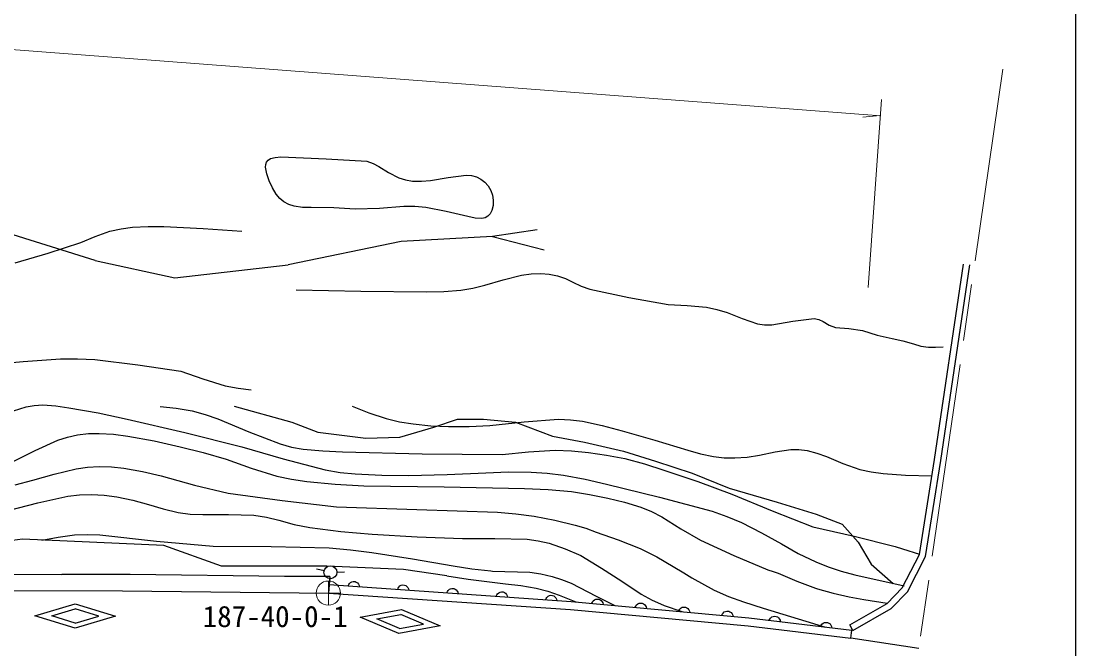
# Model space of a CAD drawing. Units: millimetres, scale not verified. Extents: x 40000 to 680000, y 20000 to 380000.
# Drawn here: x 513622 to 579000, y 279122 to 318020 of the extents above; entities that cross this region are included whole.
import ezdxf
from ezdxf.enums import TextEntityAlignment as Align

# ---------------------------------------------------------------- set-up
doc = ezdxf.new("R2010")
doc.units = ezdxf.units.MM
doc.header["$LTSCALE"] = 1000
doc.linetypes.add('CHAIN', pattern=[18.5, 12, -1.5, 3.5, -1.5])
for name, color, linetype, lineweight in [('M-BGD', 7, 'Continuous', 25), ('M-BMK', 2, 'CHAIN', 13), ('M-BMK-SRVR', 3, 'Continuous', 25), ('M-STR-HTXT', 7, 'Continuous', 13), ('M-STR-STRC', 7, 'Continuous', 25), ('M-TTL-BSND', 7, 'Continuous', 25)]:
    doc.layers.add(name, color=color, linetype=linetype, lineweight=lineweight)
doc.styles.add('ＭＳ ゴシック', font='')
doc.styles.get('ＭＳ ゴシック').set_extended_font_data('MS Gothic')

msp = doc.modelspace()

# ---------------------------------------------------------------- linework, layer by layer
at = {"layer": 'M-BGD'}
for p, q in [((528785, 309140), (528826, 309280)), ((528826, 309280), (528925, 309409)), ((528925, 309409), (529078, 309503)), ((529078, 309503), (529364, 309577)), ((529364, 309577), (529720, 309601)), ((529720, 309601), (532538, 309492)), ((532538, 309492), (535059, 309338)), ((535059, 309338), (535437, 309207)), ((528779, 308976), (528785, 309140)), ((528855, 308559), (528779, 308976)), ((535437, 309207), (535797, 309018)), ((535797, 309018), (536403, 308637)), ((536403, 308637), (537033, 308310)), ((529001, 308125), (528855, 308559)), ((529195, 307683), (529001, 308125)), ((537033, 308310), (537453, 308181)), ((537453, 308181), (537889, 308111)), ((537889, 308111), (538444, 308097)), ((538444, 308097), (539000, 308144)), ((539000, 308144), (540092, 308339)), ((540092, 308339), (541213, 308477)), ((541213, 308477), (541529, 308454)), ((541529, 308454), (541848, 308369)), ((541848, 308369), (542119, 308236)), ((542119, 308236), (542371, 308042)), ((542371, 308042), (542578, 307807)), ((529430, 307296), (529195, 307683)), ((529656, 307029), (529430, 307296)), ((542578, 307807), (542739, 307531)), ((542739, 307531), (542839, 307241)), ((529916, 306815), (529656, 307029)), ((530219, 306656), (529916, 306815)), ((530543, 306555), (530219, 306656)), ((542839, 307241), (542886, 306916)), ((542886, 306916), (542874, 306599)), ((531066, 306481), (530543, 306555)), ((531604, 306468), (531066, 306481)), ((533003, 306449), (531604, 306468)), ((534337, 306371), (533003, 306449)), ((535837, 306419), (534337, 306371)), ((537349, 306529), (535837, 306419)), ((538035, 306525), (537349, 306529)), ((538710, 306461), (538035, 306525)), ((539964, 306225), (538710, 306461)), ((541315, 305906), (539964, 306225)), ((542700, 306089), (542554, 305925)), ((542801, 306294), (542700, 306089)), ((542874, 306599), (542801, 306294)), ((541761, 305814), (541315, 305906)), ((542174, 305788), (541761, 305814)), ((542383, 305831), (542174, 305788)), ((542554, 305925), (542383, 305831)), ((518214, 303197), (512471, 304979)), ((517322, 304307), (518219, 304681)), ((518219, 304681), (519131, 304996)), ((519131, 304996), (519817, 305149)), ((519817, 305149), (520519, 305244)), ((520519, 305244), (521492, 305299)), ((521492, 305299), (522474, 305293)), ((522474, 305293), (524906, 305175)), ((524906, 305175), (527307, 305005)), ((542843, 304668), (537187, 304370)), ((545600, 305091), (542843, 304668)), ((542843, 304668), (546046, 303850)), ((515298, 303642), (517322, 304307)), ((537187, 304370), (530173, 302913)), ((513259, 303038), (515298, 303642)), ((518214, 303197), (523150, 302113)), ((523150, 302113), (530173, 302913)), ((570234, 290866), (572032, 302965)), ((570629, 290804), (572430, 302920)), ((543496, 301993), (544644, 302279)), ((544644, 302279), (545240, 302357)), ((545240, 302357), (545840, 302375)), ((545840, 302375), (546355, 302334)), ((546355, 302334), (546866, 302233)), ((546866, 302233), (547356, 302066)), ((547356, 302066), (547822, 301844)), ((540883, 301356), (541629, 301473)), ((541629, 301473), (542371, 301651)), ((542371, 301651), (543496, 301993)), ((547822, 301844), (548333, 301601)), ((548333, 301601), (548869, 301413)), ((548869, 301413), (551296, 300903)), ((530667, 301376), (534689, 301280)), ((534689, 301280), (538743, 301243)), ((538743, 301243), (539818, 301269)), ((539818, 301269), (540883, 301356)), ((551296, 300903), (553718, 300456)), ((553718, 300456), (554907, 300401)), ((554907, 300401), (556098, 300286)), ((556098, 300286), (556742, 300159)), ((556742, 300159), (557385, 299969)), ((557385, 299969), (558324, 299586)), ((558324, 299586), (559263, 299267)), ((561461, 299428), (562786, 299584)), ((562786, 299584), (563069, 299524)), ((563069, 299524), (563344, 299401)), ((559263, 299267), (559695, 299208)), ((559695, 299208), (560144, 299208)), ((560144, 299208), (561461, 299428)), ((563344, 299401), (563707, 299189)), ((563707, 299189), (564090, 299037)), ((564090, 299037), (564935, 298970)), ((564935, 298970), (565774, 298841)), ((565774, 298841), (566683, 298567)), ((566683, 298567), (567605, 298354)), ((567605, 298354), (568270, 298215)), ((568270, 298215), (568933, 298015)), ((568933, 298015), (569394, 297885)), ((569394, 297885), (569861, 297814)), ((569861, 297814), (570307, 297810)), ((570307, 297810), (570766, 297837)), ((511453, 296711), (513757, 296933)), ((513757, 296933), (516064, 297096)), ((516064, 297096), (517120, 297101)), ((517120, 297101), (518184, 297046)), ((518184, 297046), (520862, 296720)), ((520862, 296720), (523528, 296334)), ((523528, 296334), (524893, 295845)), ((524893, 295845), (526275, 295414)), ((526275, 295414), (527071, 295275)), ((527071, 295275), (527877, 295176)), ((513931, 294130), (514437, 294212)), ((514437, 294212), (514962, 294236)), ((514962, 294236), (515765, 294183)), ((512765, 293754), (513931, 294130)), ((515765, 294183), (516579, 294068)), ((516579, 294068), (518397, 293743)), ((518397, 293743), (520200, 293359)), ((522246, 294146), (523241, 294036)), ((523241, 294036), (524225, 293867)), ((524225, 293867), (525031, 293648)), ((525031, 293648), (525823, 293371)), ((526819, 294158), (530408, 293168)), ((534138, 294162), (535182, 293752)), ((535182, 293752), (536243, 293401)), ((520200, 293359), (523763, 292531)), ((525823, 293371), (527739, 292566)), ((530408, 293168), (532017, 292549)), ((536243, 293401), (537076, 293201)), ((537076, 293201), (537924, 293060)), ((537924, 293060), (539011, 292951)), ((539011, 292951), (540112, 292901)), ((539195, 292859), (540680, 293354)), ((540112, 292901), (541391, 292902)), ((540680, 293354), (542289, 293354)), ((541391, 292902), (542678, 292963)), ((542289, 293354), (544269, 293168)), ((542678, 292963), (544800, 293191)), ((544269, 293168), (546559, 292302)), ((544800, 293191), (546926, 293359)), ((546926, 293359), (547669, 293321)), ((547669, 293321), (548419, 293222)), ((548419, 293222), (549645, 292961)), ((549645, 292961), (550868, 292638)), ((515903, 292062), (516503, 292250)), ((516503, 292250), (517122, 292381)), ((517122, 292381), (517789, 292458)), ((517789, 292458), (518458, 292474)), ((518458, 292474), (519344, 292418)), ((519344, 292418), (520237, 292300)), ((520237, 292300), (521860, 292005)), ((523763, 292531), (527307, 291646)), ((527739, 292566), (529677, 291819)), ((532017, 292549), (534987, 292178)), ((537091, 292240), (539195, 292859)), ((546559, 292302), (548539, 291931)), ((550868, 292638), (552904, 292065)), ((514491, 291414), (515903, 292062)), ((521860, 292005), (523475, 291650)), ((523475, 291650), (524910, 291297)), ((527307, 291646), (529874, 290906)), ((529677, 291819), (530379, 291631)), ((530379, 291631), (531103, 291501)), ((534987, 292178), (537091, 292240)), ((548539, 291931), (550953, 291374)), ((552904, 292065), (554945, 291428)), ((513092, 290705), (514491, 291414)), ((524910, 291297), (526327, 290887)), ((531103, 291501), (532316, 291387)), ((532316, 291387), (533547, 291332)), ((533547, 291332), (538488, 291216)), ((538488, 291216), (543442, 291161)), ((543442, 291161), (545072, 291328)), ((545072, 291328), (546715, 291436)), ((546715, 291436), (547744, 291393)), ((547744, 291393), (548781, 291289)), ((548781, 291289), (549910, 291132)), ((549910, 291132), (551037, 290914)), ((550953, 291374), (552933, 290755)), ((554945, 291428), (555736, 291201)), ((555736, 291201), (556535, 291035)), ((556535, 291035), (557195, 290963)), ((557195, 290963), (557870, 290951)), ((557870, 290951), (558628, 291007)), ((558628, 291007), (559387, 291124)), ((559387, 291124), (560356, 291326)), ((560356, 291326), (561330, 291468)), ((561330, 291468), (561834, 291467)), ((561834, 291467), (562339, 291405)), ((562339, 291405), (562947, 291258)), ((562947, 291258), (563542, 291052)), ((563542, 291052), (564564, 290618)), ((517032, 290273), (517744, 290378)), ((517744, 290378), (518459, 290423)), ((518459, 290423), (519226, 290401)), ((519226, 290401), (519992, 290318)), ((519992, 290318), (521146, 290114)), ((526327, 290887), (527888, 290327)), ((527888, 290327), (529472, 289821)), ((529874, 290906), (532465, 290222)), ((551037, 290914), (552251, 290588)), ((552251, 290588), (553450, 290205)), ((552933, 290755), (555222, 290012)), ((564564, 290618), (565599, 290245)), ((569301, 284966), (570234, 290866)), ((569686, 284840), (570629, 290804)), ((514347, 289574), (515675, 289951)), ((515675, 289951), (517032, 290273)), ((521146, 290114), (522294, 289849)), ((522294, 289849), (524370, 289276)), ((529472, 289821), (530391, 289633)), ((530391, 289633), (531333, 289501)), ((532465, 290222), (533389, 290061)), ((533389, 290061), (534330, 289959)), ((534330, 289959), (535977, 289885)), ((535977, 289885), (537637, 289870)), ((537637, 289870), (540025, 289920)), ((540025, 289920), (542427, 290031)), ((542427, 290031), (543828, 290083)), ((543828, 290083), (545227, 290075)), ((545227, 290075), (546233, 290010)), ((546233, 290010), (547243, 289884)), ((547243, 289884), (548582, 289640)), ((548582, 289640), (549915, 289335)), ((553450, 290205), (555569, 289489)), ((555222, 290012), (557512, 289084)), ((565599, 290245), (566319, 290087)), ((566319, 290087), (567064, 289985)), ((567064, 289985), (568433, 289893)), ((568433, 289893), (570074, 289855)), ((513248, 289279), (514347, 289574)), ((524370, 289276), (526458, 288762)), ((531333, 289501), (533097, 289332)), ((533097, 289332), (534860, 289223)), ((534860, 289223), (539840, 289163)), ((539840, 289163), (544833, 289069)), ((544833, 289069), (546289, 289001)), ((546289, 289001), (547740, 288872)), ((549915, 289335), (553191, 288522)), ((555569, 289489), (557674, 288715)), ((557512, 289084), (560482, 288218)), ((514652, 288170), (516512, 288586)), ((516512, 288586), (517245, 288666)), ((517245, 288666), (517984, 288686)), ((517984, 288686), (518773, 288642)), ((518773, 288642), (519558, 288537)), ((519558, 288537), (520547, 288331)), ((520547, 288331), (521520, 288067)), ((526458, 288762), (529809, 288317)), ((547740, 288872), (548862, 288698)), ((548862, 288698), (549987, 288463)), ((549987, 288463), (551013, 288210)), ((553191, 288522), (556461, 287647)), ((557674, 288715), (560167, 287668)), ((512816, 287698), (514652, 288170)), ((521520, 288067), (522430, 287791)), ((522430, 287791), (523350, 287575)), ((529809, 288317), (533171, 287932)), ((533171, 287932), (538150, 287750)), ((538150, 287750), (543147, 287588)), ((551013, 288210), (552032, 287896)), ((552032, 287896), (552701, 287632)), ((560167, 287668), (562685, 286676)), ((560482, 288218), (562910, 287475)), ((523350, 287575), (524110, 287479)), ((524110, 287479), (524889, 287441)), ((524889, 287441), (526479, 287459)), ((526479, 287459), (528052, 287416)), ((528052, 287416), (528827, 287283)), ((528827, 287283), (529604, 287088)), ((529604, 287088), (530556, 286837)), ((543147, 287588), (544282, 287495)), ((544282, 287495), (545420, 287340)), ((545420, 287340), (546696, 287092)), ((546696, 287092), (547961, 286785)), ((552701, 287632), (553343, 287314)), ((553343, 287314), (554518, 286561)), ((556461, 287647), (557374, 287327)), ((557374, 287327), (558273, 286947)), ((562910, 287475), (564519, 286856)), ((530556, 286837), (531515, 286645)), ((531515, 286645), (533435, 286406)), ((533435, 286406), (535373, 286225)), ((547961, 286785), (548625, 286602)), ((548625, 286602), (549260, 286364)), ((549260, 286364), (550634, 285884)), ((554518, 286561), (555731, 285855)), ((558273, 286947), (559516, 286315)), ((562685, 286676), (565251, 286100)), ((564519, 286856), (565510, 285742)), ((513706, 285916), (505301, 284840)), ((522470, 285525), (513706, 285916)), ((514916, 285857), (515918, 286052)), ((515918, 286052), (516924, 286186)), ((516924, 286186), (517708, 286214)), ((517708, 286214), (518495, 286181)), ((518495, 286181), (522014, 285802)), ((522014, 285802), (525529, 285485)), ((535373, 286225), (538174, 286062)), ((538174, 286062), (540978, 285959)), ((540978, 285959), (542986, 285966)), ((542986, 285966), (544989, 285913)), ((544989, 285913), (545677, 285826)), ((545677, 285826), (546352, 285680)), ((550634, 285884), (551994, 285345)), ((555731, 285855), (557805, 284909)), ((559516, 286315), (560743, 285623)), ((565251, 286100), (567790, 285468)), ((565510, 285742), (566314, 284381)), ((526048, 284240), (522470, 285525)), ((525529, 285485), (529113, 285462)), ((529113, 285462), (532708, 285379)), ((532708, 285379), (534041, 285264)), ((534041, 285264), (535366, 285090)), ((535366, 285090), (537885, 284708)), ((546352, 285680), (547338, 285324)), ((547338, 285324), (548306, 284909)), ((551994, 285345), (553024, 284816)), ((560743, 285623), (561793, 285039)), ((567790, 285468), (568257, 285323)), ((568257, 285323), (569313, 284989)), ((537885, 284708), (540395, 284267)), ((548306, 284909), (549592, 284132)), ((553024, 284816), (554035, 284229)), ((557805, 284909), (559910, 284015)), ((561793, 285039), (562878, 284507)), ((562878, 284507), (563645, 284198)), ((568233, 282901), (569301, 284966)), ((568561, 282665), (569686, 284840)), ((510379, 283773), (516155, 283739)), ((532579, 284240), (526048, 284240)), ((532428, 283953), (531940, 284063)), ((537329, 284040), (532579, 284240)), ((533168, 283886), (533668, 283905)), ((540007, 283646), (537329, 284040)), ((540395, 284267), (541560, 284080)), ((541560, 284080), (542728, 283954)), ((542728, 283954), (542838, 283947)), ((542838, 283947), (545148, 283872)), ((545148, 283872), (545843, 283774)), ((545843, 283774), (546529, 283617)), ((549592, 284132), (550855, 283310)), ((554035, 284229), (554690, 283830)), ((554690, 283830), (555188, 283523)), ((559910, 284015), (560231, 283912)), ((560231, 283912), (560553, 283814)), ((560553, 283814), (561699, 283318)), ((563645, 284198), (564445, 283942)), ((564445, 283942), (565307, 283717)), ((566314, 284381), (567680, 283175)), ((520381, 283727), (516155, 283739)), ((529940, 283610), (520381, 283727)), ((532761, 283598), (529940, 283610)), ((532761, 283598), (532665, 282578)), ((532715, 283108), (532715, 283118)), ((532715, 283108), (547706, 282069)), ((533895, 283026), (533929, 283104)), ((533929, 283104), (533976, 283169)), ((533976, 283169), (534047, 283241)), ((534047, 283241), (534127, 283278)), ((534127, 283278), (534211, 283297)), ((534211, 283297), (534319, 283289)), ((534319, 283289), (534399, 283259)), ((534399, 283259), (534473, 283212)), ((534473, 283212), (534536, 283130)), ((534536, 283130), (534573, 283059)), ((540007, 283646), (541331, 283445)), ((541331, 283445), (543641, 283144)), ((543641, 283144), (544596, 283047)), ((546529, 283617), (547123, 283429)), ((547123, 283429), (547709, 283194)), ((547709, 283194), (549266, 282390)), ((550855, 283310), (552054, 282516)), ((555188, 283523), (556574, 282767)), ((561699, 283318), (562864, 282879)), ((565307, 283717), (568350, 283022)), ((489018, 282776), (519907, 282720)), ((519907, 282720), (532665, 282578)), ((532665, 282578), (547666, 281571)), ((534573, 283059), (534594, 282977)), ((536955, 282812), (536988, 282891)), ((536988, 282891), (537035, 282956)), ((537035, 282956), (537106, 283028)), ((537106, 283028), (537186, 283065)), ((537186, 283065), (537270, 283083)), ((537270, 283083), (537378, 283076)), ((537378, 283076), (537459, 283046)), ((537459, 283046), (537532, 282998)), ((537532, 282998), (537595, 282917)), ((537595, 282917), (537632, 282846)), ((537632, 282846), (537653, 282764)), ((540014, 282599), (540047, 282677)), ((540047, 282677), (540094, 282742)), ((540094, 282742), (540166, 282815)), ((540166, 282815), (540245, 282851)), ((540245, 282851), (540329, 282870)), ((540329, 282870), (540437, 282862)), ((540437, 282862), (540518, 282832)), ((540518, 282832), (540592, 282785)), ((540592, 282785), (540654, 282703)), ((540654, 282703), (540692, 282632)), ((540692, 282632), (540712, 282550)), ((543073, 282385), (543107, 282464)), ((543107, 282464), (543153, 282529)), ((543153, 282529), (543225, 282601)), ((543225, 282601), (543305, 282638)), ((543305, 282638), (543388, 282656)), ((543388, 282656), (543497, 282649)), ((543497, 282649), (543577, 282619)), ((543577, 282619), (543651, 282571)), ((543651, 282571), (543714, 282490)), ((543714, 282490), (543751, 282419)), ((544596, 283047), (545550, 282893)), ((545550, 282893), (546267, 282693)), ((546267, 282693), (546981, 282441)), ((546364, 282424), (546448, 282443)), ((546448, 282443), (546556, 282435)), ((546981, 282441), (548011, 282041)), ((552054, 282516), (552738, 282145)), ((556574, 282767), (557467, 282374)), ((562864, 282879), (562978, 282842)), ((562978, 282842), (563956, 282570)), ((563956, 282570), (564951, 282355)), ((567299, 281941), (568233, 282901)), ((567547, 281623), (568561, 282665)), ((543751, 282419), (543771, 282337)), ((546132, 282172), (546166, 282250)), ((546166, 282250), (546212, 282315)), ((546212, 282315), (546284, 282388)), ((546284, 282388), (546364, 282424)), ((546556, 282435), (546636, 282405)), ((546636, 282405), (546710, 282358)), ((546710, 282358), (546773, 282276)), ((546773, 282276), (546810, 282205)), ((546810, 282205), (546831, 282123)), ((547706, 282069), (558738, 281046)), ((549003, 281949), (549039, 282026)), ((549039, 282026), (549087, 282090)), ((549087, 282090), (549160, 282161)), ((549160, 282161), (549241, 282196)), ((549241, 282196), (549325, 282212)), ((549266, 282390), (550420, 281817)), ((549325, 282212), (549433, 282202)), ((549433, 282202), (549513, 282170)), ((549513, 282170), (549585, 282122)), ((549585, 282122), (549646, 282039)), ((549646, 282039), (549682, 281967)), ((549682, 281967), (549700, 281884)), ((551720, 281778), (551769, 281842)), ((551769, 281842), (551842, 281912)), ((551842, 281912), (551922, 281947)), ((551922, 281947), (552007, 281964)), ((552007, 281964), (552115, 281954)), ((552115, 281954), (552194, 281922)), ((552194, 281922), (552267, 281873)), ((552267, 281873), (552328, 281790)), ((552328, 281790), (552363, 281718)), ((552738, 282145), (553448, 281828)), ((553448, 281828), (553485, 281813)), ((553485, 281813), (554569, 281433)), ((557467, 282374), (558394, 282031)), ((558394, 282031), (559613, 281637)), ((564951, 282355), (565865, 282190)), ((564984, 280603), (567299, 281941)), ((565865, 282190), (567309, 281951)), ((547666, 281571), (558685, 280549)), ((551685, 281700), (551720, 281778)), ((552363, 281718), (552382, 281635)), ((554367, 281451), (554402, 281529)), ((554402, 281529), (554450, 281593)), ((554450, 281593), (554524, 281663)), ((554524, 281663), (554604, 281698)), ((554604, 281698), (554688, 281715)), ((554688, 281715), (554796, 281705)), ((554796, 281705), (554876, 281673)), ((554876, 281673), (554949, 281624)), ((554949, 281624), (555010, 281541)), ((555010, 281541), (555045, 281469)), ((555045, 281469), (555064, 281387)), ((557049, 281203), (557084, 281280)), ((557084, 281280), (557132, 281344)), ((557132, 281344), (557205, 281415)), ((557205, 281415), (557286, 281449)), ((557286, 281449), (557370, 281466)), ((557370, 281466), (557478, 281456)), ((557478, 281456), (557558, 281424)), ((557558, 281424), (557630, 281375)), ((557630, 281375), (557691, 281292)), ((557691, 281292), (557727, 281220)), ((557727, 281220), (557746, 281138)), ((559613, 281637), (563482, 280475)), ((560147, 281103), (560229, 281136)), ((560229, 281136), (560313, 281150)), ((560313, 281150), (560421, 281138)), ((560421, 281138), (560500, 281103)), ((565184, 280257), (567547, 281623)), ((558685, 280549), (565056, 279781)), ((558738, 281046), (565115, 280278)), ((559985, 280896), (560022, 280972)), ((560022, 280972), (560072, 281035)), ((560072, 281035), (560147, 281103)), ((560500, 281103), (560571, 281052)), ((560571, 281052), (560630, 280968)), ((560630, 280968), (560663, 280895)), ((560663, 280895), (560680, 280812)), ((563174, 280512), (563211, 280588)), ((563211, 280588), (563261, 280651)), ((563261, 280651), (563336, 280720)), ((563336, 280720), (563418, 280752)), ((563418, 280752), (563502, 280766)), ((563502, 280766), (563610, 280754)), ((563610, 280754), (563689, 280719)), ((563689, 280719), (563760, 280668)), ((563760, 280668), (563819, 280584)), ((563819, 280584), (563852, 280511)), ((563852, 280511), (563869, 280428)), ((565184, 280257), (564984, 280603)), ((565056, 279781), (565115, 280278)), ((569263, 279147), (565056, 279781))]:
    msp.add_line(p, q, dxfattribs=at)
msp.add_circle((532794, 283871), 400, dxfattribs=at)
at = {"layer": 'M-BMK'}
msp.add_line((574475, 315050), (568762, 275692), dxfattribs=at)
at = {"layer": 'M-BMK-SRVR', "lineweight": 13}
for p, q in [((532665, 283328), (532665, 281828)), ((531915, 282578), (533415, 282578))]:
    msp.add_line(p, q, dxfattribs=at)
msp.add_circle((532665, 282578), 750, dxfattribs=at)
at = {"layer": 'M-STR-HTXT'}
for p, q in [((498196, 317390), (566904, 312155)), ((566947, 313161), (566134, 301510)), ((566837, 312168), (565801, 312071))]:
    msp.add_line(p, q, dxfattribs=at)
at = {"layer": 'M-STR-STRC'}
for p, q in [((514476, 281176), (516980, 281913)), ((516980, 281913), (519476, 281149)), ((516972, 280413), (514476, 281176)), ((515520, 281171), (516978, 281600)), ((516974, 280726), (515520, 281171)), ((519476, 281149), (516972, 280413)), ((516974, 280726), (518432, 281155)), ((518432, 281155), (516978, 281600)), ((534633, 281097), (537201, 281566)), ((535671, 280981), (537166, 281255)), ((538565, 280660), (537166, 281255)), ((537201, 281566), (539603, 280545)), ((537035, 280075), (534633, 281097)), ((537070, 280387), (535671, 280981)), ((539603, 280545), (537035, 280075)), ((537070, 280387), (538565, 280660))]:
    msp.add_line(p, q, dxfattribs=at)
at = {"layer": 'M-TTL-BSND'}
msp.add_line((579000, 20000), (579000, 370000), dxfattribs=at)

# ---------------------------------------------------------------- texts
at = {"layer": 'M-BGD', "style": 'ＭＳ ゴシック'}
msp.add_text('187-40-0-1', height=1320, dxfattribs=at).set_placement((524877, 280077), align=Align.BOTTOM_LEFT)

doc.saveas('drawing.dxf')
